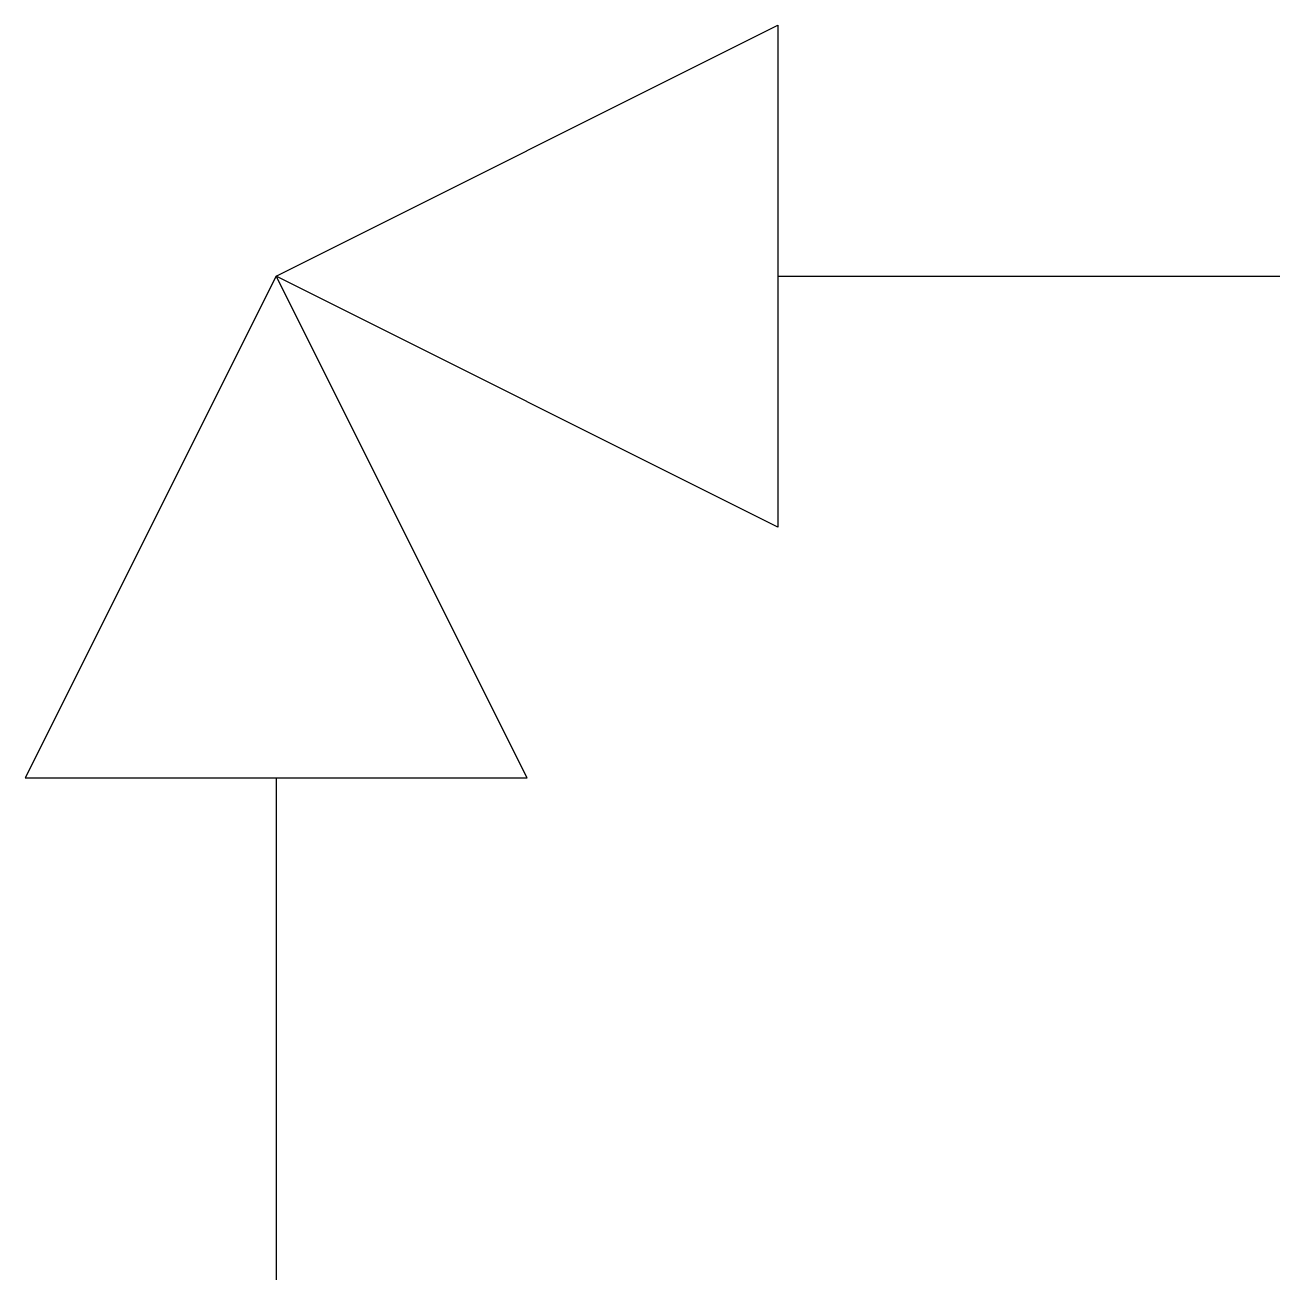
# Model space of a CAD drawing. Extents: x 2.78 to 9.39, y -2.78 to 3.84.
import ezdxf

# ---------------------------------------------------------------- set-up
doc = ezdxf.new("R2010")
doc.units = 0
doc.layers.add('DEFAULT_255_2_778', color=255, linetype='CONTINUOUS')

msp = doc.modelspace()

# ---------------------------------------------------------------- linework, layer by layer
at = {"layer": 'DEFAULT_255_2_778'}
for p, q in [((4.1011, 2.5136), (6.7469, 3.8365)), ((6.7469, 3.8365), (6.7469, 1.1907)), ((6.7469, 1.1907), (4.1011, 2.5136)), ((4.101, 2.5135), (2.7781, -0.1323)), ((5.4239, -0.1323), (4.101, 2.5135)), ((6.7469, 2.5135), (9.3928, 2.5135)), ((2.7781, -0.1323), (5.4239, -0.1323)), ((4.1011, -0.1323), (4.1011, -2.7782))]:
    msp.add_line(p, q, dxfattribs=at)

doc.saveas('drawing.dxf')
